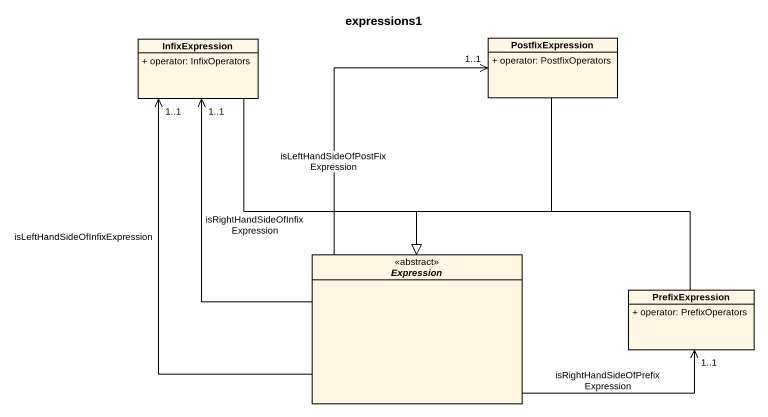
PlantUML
@startuml
title expressions1
hide circle
hide empty members
skinparam classAttributeIconSize 0
class InfixExpression {
  + operator: InfixOperators
}
class PostfixExpression {
  + operator: PostfixOperators
}
abstract class Expression <<abstract>>
class PrefixExpression {
  + operator: PrefixOperators
}
InfixExpression --|> Expression
PostfixExpression --|> Expression
Expression -up-> "1..1" InfixExpression : isRightHandSideOfInfixExpression
Expression -up-> "1..1" InfixExpression : isLeftHandSideOfInfixExpression
Expression -up-> "1..1" PostfixExpression : isLeftHandSideOfPostFixExpression
Expression -right-> "1..1" PrefixExpression : isRightHandSideOfPrefixExpression
PrefixExpression -left-|> Expression
@enduml
